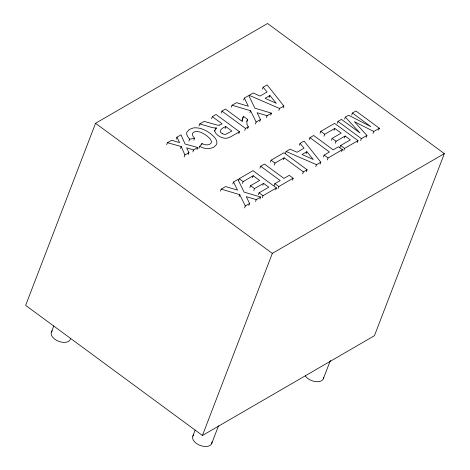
<?xml version="1.0" encoding="UTF-8"?>
<svg xmlns="http://www.w3.org/2000/svg" width="470" height="470" viewBox="0 0 470 470"><rect width="100%" height="100%" fill="white"/><g stroke="black" fill="none" stroke-linecap="round" stroke-linejoin="round"><path stroke-width="0.7" d="M95.551 123.287L25.656 305.365L202.429 435.478L374.449 335.692L444.344 153.614L267.571 23.5L95.551 123.287L272.324 253.4L444.344 153.614M51.389 332.102L53.745 325.969M166.68 144.678L167.438 142.71L171.65 140.266L179.575 142.61L176.961 137.181L180.991 134.843L185.074 144.02L197.788 147.504L197.03 149.478M176.203 139.155L176.961 137.181M180.445 148.485L181.203 146.517L167.438 142.71M188.887 141.176L189.645 139.208L194.604 138.25L193.846 140.219M184.152 156.945L184.91 154.977L188.94 152.638L186.643 147.809L193.575 149.954L197.788 147.504M199.045 125.907L199.797 123.933L204.168 121.401L217.187 125.055A4.718 2.755 21 0 0 219.49 125.114M188.182 154.607L188.94 152.638M192.817 151.922L193.575 149.954M198.898 148.397L199.65 146.423L201.988 143.538L203.064 144.049A6.421 3.748 21 0 0 208.645 144.66L209.661 144.255A9.494 5.54 21 0 0 210.325 143.832L211.03 143.115A6.985 4.077 21 0 0 211.465 141.588L210.401 139.091L207.082 135.994A28.741 16.773 21 0 0 205.484 134.831L201.072 132.352L197.465 131.477A6.78 3.954 21 0 0 195.467 131.588L194.31 131.947A8.889 5.188 21 0 0 193.599 132.323L193.135 132.687A6.457 3.766 21 0 0 192.395 134.585L193.005 136.253L194.604 138.25M201.489 144.848L201.988 143.538M211.582 118.634L212.34 116.66L216.065 114.498L239.488 131.741L238.737 133.709M221.182 113.064L221.94 111.09L225.441 109.058L242.379 121.524A20.774 12.12 21 0 1 243.501 116.407L247.567 119.398L246.809 121.366M215.806 129.244L216.312 127.934L215.107 129.467L214.819 130.86A7.215 4.212 21 0 0 214.937 131.582A7.714 4.5 21 0 0 216 133.533L217.487 134.996A11.427 6.668 21 0 0 218.374 135.671A8.983 5.24 21 0 0 223.197 137.933L223.485 137.986A7.056 4.118 21 0 0 227.204 138.145L230.746 136.782L239.488 131.741M231.293 107.195L232.051 105.227L236.457 102.671L248.36 106.232L244.353 98.089L248.771 95.528L254.905 108.194L271.513 113.164L270.761 115.132M225.112 128.592L225.87 126.618L231.833 131.013L225.718 134.285A3.49 2.039 21 0 1 222.298 133.627M243.601 100.057L244.353 98.089M241.98 120.338L243.489 116.401M249.84 112.747L250.592 110.773L232.051 105.227M220.459 191.096L221.217 189.128L225.624 186.572L237.526 190.133L233.52 181.99L237.938 179.428L244.077 192.095L260.686 197.065L259.928 199.033M244.753 130.413L245.51 128.439L248.348 126.794A10.258 5.987 21 0 1 247.014 124.303L246.832 121.736L247.567 119.398M262.377 89.165L263.135 87.197L267.125 84.882L283.857 106.003L283.099 107.977M247.596 128.762L248.348 126.794M255.398 124.045L256.15 122.077L260.433 119.592L257.102 112.724L267.113 115.72L271.513 113.164M232.768 183.958L233.52 181.99M259.675 121.566L260.433 119.592M269.175 97.478L269.933 95.51L276.301 103.306L265.098 98.312L269.933 95.51M238.478 180.645L239.236 178.676L253.019 170.68L276.442 187.924L275.684 189.892M266.355 117.688L267.113 115.72M242.408 183.535L243.166 181.567L253.218 175.733L259.616 180.445L250.581 185.691L249.823 187.659M239.007 196.648L239.765 194.674L221.217 189.128M252.461 177.707L253.218 175.733M278.822 110.456L279.579 108.488L283.857 106.003M244.564 207.946L245.322 205.978L249.599 203.492L246.274 196.625L256.279 199.621L260.686 197.065M259.939 168.195L260.697 166.227L264.428 164.065L283.921 178.412L289.232 175.334L293.157 178.224L292.405 180.192M253.753 190.55L254.511 188.582L263.547 183.341L268.787 187.195L259.07 192.829L258.312 194.797M248.842 205.461L249.599 203.492M270.332 162.168L271.09 160.2L283.968 152.726L307.104 169.752L306.346 171.726M255.521 201.589L256.279 199.621M262.789 185.309L263.547 183.341M274.263 165.058L275.021 163.09L284.168 157.779L303.373 171.914L307.104 169.752M262.242 197.694L263 195.72L276.442 187.924M285.361 153.449L286.113 151.481L290.102 149.166L297.011 152.245L304.014 148.185L300.089 143.379L304.078 141.065L320.804 162.185L320.052 164.159M283.41 159.753L284.168 157.779M274.127 185.626L274.885 183.653L280.196 180.574L260.697 166.227M278.058 188.517L278.816 186.549L293.157 178.224M299.331 145.347L300.089 143.379M192.812 436.195L195.167 430.056M309.195 139.625L309.947 137.657L313.678 135.495L333.171 149.842L338.482 146.763L342.413 149.654L341.655 151.622M306.123 153.661L306.881 151.692L313.249 159.483L302.051 154.495L306.881 151.692M302.615 173.888L303.373 171.914M202.429 435.478L272.324 253.4M320.035 133.333L320.793 131.365L334.575 123.369L357.999 140.612L357.241 142.58M323.965 136.224L324.723 134.256L334.775 128.422L341.179 133.133L332.143 138.38L331.385 140.348M315.77 166.638L316.527 164.67L320.804 162.185M211.688 443.586L218.497 425.849M323.378 157.056L324.136 155.082L329.447 152.004L309.947 137.657M334.017 130.396L334.775 128.422M337.207 123.375L337.965 121.407L341.467 119.374L359.961 132.91L345.327 117.136L348.617 115.226L370.806 126.624L352.424 113.017L351.666 114.986M327.308 159.947L328.066 157.979L342.413 149.654M335.31 143.238L336.068 141.27L345.103 136.03L350.344 139.884L340.627 145.518L339.875 147.486M344.569 119.104L345.327 117.136M344.351 137.998L345.103 136.03M343.799 150.382L344.557 148.408L357.999 140.612M360.631 140.618L361.389 138.644L366.911 135.442L354.392 121.677L373.785 131.453L379.349 128.228L355.925 110.985L352.424 113.017M366.154 137.416L366.911 135.442M373.027 133.427L373.785 131.453M378.591 130.196L379.349 128.228M323.313 378.832L330.387 360.414M225.87 126.618C222.892 127.358 217.07 131.365 222.316 133.609M219.472 125.09L220.747 124.591A21.426 12.502 21 0 0 221.346 124.262L222.087 123.839L212.34 116.66M214.919 130.965L214.126 130.795M199.797 123.933L212.411 127.617A14.641 8.542 21 0 0 216.3 127.916M279.579 108.488L249.165 95.298L253.154 92.984L260.063 96.062L267.066 92.002L263.135 87.197M286.113 151.481L316.527 164.67M199.65 146.423L203.293 147.927L206.395 148.585A11.697 6.827 21 0 0 209.62 148.59L213.785 147.227L216.429 144.625A12.796 7.467 21 0 0 216.882 142.61L216.711 141.258A13.066 7.626 21 0 0 216.2 139.831L214.573 137.363L211.336 134.261A27.724 16.18 21 0 0 209.256 132.693L205.79 130.56L201.63 128.804A13.313 7.767 21 0 0 198.863 128.116L196.207 127.811A12.761 7.444 21 0 0 193.229 127.981L189.322 129.45L186.995 131.947A11.227 6.551 21 0 0 186.678 133.421A10.593 6.181 21 0 0 186.772 134.385L187.595 136.476L189.645 139.208M337.965 121.407L361.389 138.644M332.143 138.38L336.068 141.27M340.627 145.518L344.557 148.408M320.793 131.365L324.723 134.256M324.136 155.082L328.066 157.979M221.94 111.09L245.51 128.439M271.09 160.2L275.021 163.09M274.885 183.653L278.816 186.549M250.581 185.691L254.511 188.582M259.07 192.829L263 195.72M239.236 178.676L243.166 181.567M250.592 110.773L256.15 122.077M239.765 194.674L245.322 205.978M181.203 146.517L184.91 154.977M70.524 338.247A10.134 5.916 21 0 1 58.262 341.144A10.134 5.916 21 0 1 52.399 330.71M323.572 377.58A10.134 5.916 21 0 1 316.11 381.693A10.134 5.916 21 0 1 305.283 375.935M211.935 441.894A10.134 5.916 21 0 1 200.02 445.372A10.134 5.916 21 0 1 193.822 434.803"/></g></svg>
